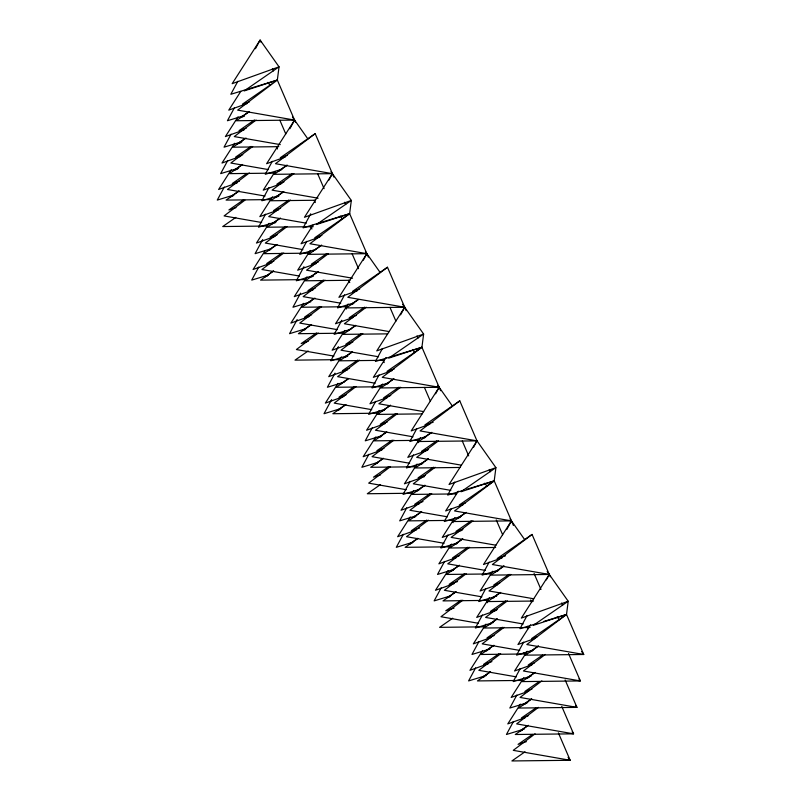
<?xml version="1.0" encoding="UTF-8"?>
<svg xmlns="http://www.w3.org/2000/svg" width="801" height="801" viewBox="0 0 801 801"><rect width="100%" height="100%" fill="white"/><g stroke="black" fill="none" stroke-linecap="round" stroke-linejoin="round"><path stroke-width="1.2" d="M237.847 81.271L230.818 94.288L277.336 80.06L279.038 66.833L260.115 40.05L232.17 83.674L279.038 66.833L244.145 90.934L277.336 80.06L295.549 122.363M255.429 48.731L260.115 40.05L261.096 42.333M234.463 107.724L227.424 120.741L244.125 115.634M231.068 134.167L224.04 147.184L241.932 141.717M227.684 160.621L220.645 173.637L238.548 168.17M224.29 187.074L217.261 200.09L233.962 194.983M272.3 161.291L265.271 174.308L281.972 169.211M289.882 128.751L294.568 120.08L237.637 110.127L277.336 80.06L242.453 104.16L249.562 101.827M268.906 187.744L261.877 200.761L278.578 195.654M265.521 214.197L258.493 227.214L276.385 221.747M262.718 239.559L255.098 253.667L270.608 248.921M258.743 267.093L251.714 280.11L268.415 275.013M310.728 213.787L303.108 227.884L349.636 213.667L351.329 200.44L331.003 171.664M328.891 180.165L332.405 173.657L275.474 163.704L315.183 133.637L333.887 177.081M306.753 241.321L299.714 254.338L316.425 249.231M303.949 266.683L296.33 280.791L313.031 275.684M300.565 293.136L292.946 307.244L310.838 301.767M297.171 319.589L289.551 333.687L306.252 328.58M344.59 294.898L337.561 307.914L354.262 302.808M363.344 260.185L366.858 253.677L309.927 243.734L349.636 213.667L368.34 257.111M341.787 320.26L334.167 334.367L350.878 329.261M338.402 346.713L330.783 360.81L347.484 355.714M335.008 373.166L327.399 387.263L344.1 382.157M331.624 399.619L324.005 413.716L340.705 408.61M382.437 348.475L375.399 361.491L421.927 347.264L423.619 334.047L402.603 304.28M400.6 314.843L404.705 307.254L347.774 297.311L387.474 267.244L406.177 310.688M379.043 374.928L372.014 387.944L388.715 382.838M375.659 401.371L368.62 414.387L385.321 409.281M372.265 427.824L365.236 440.84L381.937 435.734M368.881 454.277L361.852 467.293L378.553 462.187M416.88 428.495L409.852 441.521L426.553 436.415M435.634 393.792L439.148 387.284L382.227 377.341L421.927 347.264L440.63 390.708M413.496 454.948L406.467 467.964L423.168 462.858M410.112 481.401L403.073 494.417L419.774 489.311M406.718 507.854L399.689 520.87L416.39 515.764M403.334 534.307L396.295 547.323L413.006 542.217M454.728 482.072L447.689 495.088L464.4 489.992M473.481 447.369L476.995 440.86L459.764 400.84L424.88 424.941L433.181 422.227M451.333 508.525L444.305 521.541L461.006 516.435M447.949 534.978L440.92 547.994L457.621 542.888M444.565 561.431L437.526 574.447L454.227 569.341M441.171 587.874L434.142 600.89L450.843 595.794M489.181 562.102L482.142 575.118L498.843 570.012M506.763 529.561L511.449 520.88L454.517 510.938L494.217 480.87L495.909 467.644L476.995 440.86L420.064 430.908L459.764 400.84M485.786 588.555L478.758 601.571L496.65 596.094M482.402 615.008L475.373 628.024L493.266 622.547M479.008 641.451L471.979 654.467L489.872 649M475.624 667.904L468.595 680.92L486.487 675.453M527.018 615.679L519.989 628.695L536.69 623.589M546.352 579.884L549.286 574.457L492.355 564.515L532.064 534.447L550.267 576.75M523.634 642.132L516.595 655.148L533.296 650.042M520.239 668.575L513.211 681.591L531.103 676.124M516.855 695.028L509.816 708.044L527.719 702.577M513.461 721.481L506.432 734.497L524.325 729.03M240.761 91.434L228.786 110.127L247.529 103.389M238.037 116.846L225.401 136.581L244.145 129.842M234.653 143.289L222.007 163.034L240.751 156.295M231.259 169.742L218.623 189.477L237.366 182.748M275.214 171.454L263.239 190.157L281.982 183.419M272.49 196.866L259.844 216.61L278.598 209.872M269.096 223.319L256.46 243.053L275.204 236.325M265.051 250.813L253.076 269.506L271.819 262.768M313.051 225.031L301.076 243.734L319.819 236.996M310.327 250.443L297.692 270.187L316.435 263.449M306.943 276.896L294.297 296.63L313.051 289.892M303.549 303.349L290.913 323.083L309.657 316.345M348.175 304.02L335.529 323.754L353.101 317.446M344.78 330.473L332.145 350.207L350.888 343.469M341.396 356.926L328.75 376.66L347.494 369.922M338.002 383.369L325.366 403.113L344.11 396.375M386.012 357.596L373.366 377.331L392.12 370.603M382.618 384.049L369.982 403.784L387.554 397.466M379.233 410.502L366.598 430.237L385.341 423.499M375.849 436.945L363.203 456.69L381.947 449.952M420.465 437.626L407.819 457.361L427.744 450.202M417.071 464.069L404.435 483.814L424.35 476.655M413.686 490.522L401.051 510.257L419.794 503.529M410.302 516.975L397.656 536.71L416.4 529.972M458.302 491.203L445.666 510.938L463.238 504.62M454.918 517.646L442.272 537.391L462.187 530.232M451.524 544.099L438.888 563.834L456.46 557.526M448.139 570.552L435.494 590.287L454.247 583.549M492.755 571.223L480.119 590.968L497.691 584.65M489.371 597.676L476.725 617.411L496.64 610.252M485.977 624.129L473.341 643.864L490.913 637.546M482.592 650.582L469.947 670.317L488.7 663.578M530.592 624.8L517.957 644.535L535.529 638.227M527.208 651.253L514.572 670.988L532.144 664.67M523.824 677.706L511.178 697.441L528.75 691.123M520.43 704.149L507.794 723.894L525.366 717.576M256.09 120.04L234.252 136.581L280.28 144.621M252.695 146.493L230.858 163.034L268.405 169.592M249.311 172.946L227.474 189.487L265.021 196.045M244.926 200.15L224.08 215.93L261.637 222.498M293.927 173.617L272.09 190.157L318.117 198.197M290.543 200.07L268.705 216.61L306.252 223.169M287.148 226.523L265.311 243.063L302.858 249.622M283.764 252.976L261.927 269.506L299.474 276.065M328.38 253.647L306.543 270.187L352.57 278.227M324.986 280.1L303.148 296.64L340.705 303.199M321.601 306.553L299.764 323.083L337.311 329.642M318.217 332.996L296.38 349.536L333.927 356.095M366.217 307.224L344.38 323.764L389.196 331.594M362.833 333.677L340.996 350.207L378.543 356.775M359.439 360.12L337.601 376.66L375.158 383.218M356.055 386.573L334.217 403.113L371.764 409.671M400.67 387.253L378.833 403.784L423.649 411.614M397.286 413.696L375.449 430.237L412.996 436.795M393.892 440.149L372.054 456.69L409.611 463.248M390.508 466.603L368.67 483.143L406.217 489.701M438.507 440.82L416.67 457.361L461.496 465.191M435.123 467.273L413.286 483.814L450.833 490.372M431.739 493.726L409.902 510.267L447.449 516.825M428.345 520.179L406.507 536.71L444.064 543.278M472.96 520.85L451.123 537.391L495.949 545.221M469.576 547.303L447.739 563.844L485.286 570.402M466.192 573.756L444.355 590.287L481.902 596.845M462.798 600.199L440.961 616.74L478.507 623.298M510.808 574.427L488.97 590.968L533.786 598.798M507.413 600.88L485.576 617.421L523.133 623.979M504.029 627.333L482.192 643.864L519.739 650.422M500.645 653.776L478.798 670.317L516.355 676.875M545.261 654.457L523.423 670.988L580.355 680.94L568.54 653.496M541.866 680.9L520.029 697.441L576.96 707.383L565.146 679.949M538.482 707.353L516.645 723.894L573.576 733.836L561.761 706.402M535.088 733.806L513.251 750.347L570.182 760.289L558.377 732.855M249.401 111.589L236.275 120.741L294.568 120.08L266.623 163.704L285.366 156.966M246.017 138.042L232.891 147.194L278.778 146.663M242.623 164.485L229.497 173.637L275.384 173.116M239.239 190.938L226.112 200.09L270.758 199.579M287.239 165.166L274.122 174.318L332.405 173.657L304.47 217.281L351.329 200.44L316.435 224.54L349.636 213.667L314.743 237.767L321.862 235.434M235.844 217.391L222.728 226.543L267.374 226.032M283.854 191.619L270.728 200.761L315.374 200.26M280.46 218.062L267.344 227.214L313.231 226.693M277.076 244.515L263.95 253.667L309.837 253.146M273.692 270.968L260.565 280.12L305.211 279.609M321.692 245.186L308.575 254.338L366.858 253.677L338.923 297.311L357.667 290.573M318.307 271.639L305.181 280.791L349.827 280.28M314.913 298.092L301.797 307.244L347.684 306.723M311.529 324.545L298.403 333.697L344.29 333.176M358.528 299.474L346.412 307.914L404.705 307.254L376.76 350.888L423.619 334.047L388.735 358.137L421.927 347.264L387.033 371.364L394.152 369.041M308.145 350.988L295.018 360.14L339.664 359.639M355.133 325.917L343.028 334.367L387.674 333.857M351.749 352.37L339.634 360.82L384.28 360.31M348.365 378.823L336.25 387.263L382.137 386.743M345.982 404.565L332.856 413.716L378.743 413.196M393.992 378.793L380.865 387.944L439.148 387.284L411.213 430.908L429.957 424.17M390.598 405.246L377.471 414.397L422.127 413.887M386.202 432.4L374.087 440.84L418.733 440.34M382.808 458.853L370.703 467.293L416.59 466.773M431.829 432.37L418.703 441.521L476.995 440.86L449.051 484.485L495.909 467.644L461.026 491.744L494.217 480.87L513.411 525.456M380.435 484.595L367.309 493.746L411.954 493.236M428.435 458.823L415.319 467.974L459.964 467.464M425.051 485.266L411.924 494.417L456.57 493.917M421.666 511.719L408.54 520.87L453.186 520.36M417.261 538.873L405.156 547.323L451.043 546.803M466.282 512.4L453.156 521.541L511.449 520.88L483.504 564.515L502.247 557.776M462.888 538.843L449.772 547.994L495.659 547.473M459.504 565.296L446.377 574.447L491.023 573.937M456.119 591.749L442.993 600.9L487.639 600.39M504.119 565.967L490.993 575.118L549.286 574.457L521.341 618.092L568.209 601.251L547.183 571.483M452.725 618.202L439.599 627.343L485.486 626.823M500.735 592.42L487.609 601.571L533.496 601.05M497.341 618.873L484.225 628.024L530.112 627.503M493.957 645.326L480.83 654.477L526.718 653.956M490.562 671.769L477.446 680.92L522.092 680.419M538.572 645.996L525.446 655.148L583.739 654.487L566.517 614.477L568.209 601.251L533.316 625.351L566.517 614.477L526.808 644.545L583.739 654.487L581.636 651.513M535.188 672.45L522.062 681.601L580.355 680.94L578.953 678.948M531.794 698.903L518.678 708.044L576.96 707.383L575.559 705.401M528.41 725.346L515.283 734.497L573.576 733.836L572.174 731.854M525.015 751.799L511.899 760.95L570.182 760.289L568.079 757.315M248.971 111.719L240.761 117.387L244.315 116.225M254.458 119.98L239.058 130.613L246.177 128.28M244.555 138.873L237.366 143.84L240.921 142.668M251.063 146.433L235.674 157.066L242.783 154.733M241.161 165.326L233.982 170.293L237.537 169.121M246.648 173.587L232.29 183.509L239.399 181.186M315.183 133.637L280.29 157.737L287.409 155.404M238.798 191.069L230.588 196.736L232.961 195.965M286.808 165.296L278.598 170.963L280.971 170.182M243.264 200.04L228.896 209.962L236.015 207.629M292.295 173.557L276.906 184.19L284.015 181.857M283.414 191.739L275.204 197.416L278.768 196.245M288.911 200.01L273.511 210.643L280.63 208.31M279.008 218.903L271.819 223.859L275.374 222.698M285.516 226.453L270.127 237.086L277.236 234.763M275.614 245.356L268.435 250.312L270.798 249.542M282.132 252.906L266.733 263.539L273.852 261.206M273.251 271.098L265.041 276.766L267.414 275.985M313.051 250.993L321.261 245.316M326.748 253.587L311.359 264.21L318.468 261.887M316.846 272.48L309.657 277.436L313.221 276.275M323.364 280.03L307.964 290.663L315.083 288.34M306.272 303.889L313.451 298.933M319.969 306.483L304.58 317.116L311.689 314.783M387.474 267.244L352.58 291.344L359.699 289.011M310.067 325.376L302.888 330.342L305.251 329.561M358.077 299.604L350.888 304.57L353.261 303.789M316.585 332.936L301.186 343.569L308.305 341.236M364.585 307.163L349.196 317.787L356.305 315.464M347.504 331.013L355.714 325.346M361.201 333.606L345.812 344.24L352.921 341.907M352.32 351.799L344.11 357.466L347.674 356.305M357.817 360.06L342.417 370.693L349.536 368.36M340.725 383.919L347.904 378.953M354.422 386.513L339.033 397.146L346.142 394.813M344.52 405.406L337.341 410.372L339.704 409.591M393.551 378.923L385.341 384.59L387.714 383.819M399.038 387.183L383.649 397.817L390.758 395.484M390.167 405.376L381.957 411.043L384.33 410.262M395.654 413.636L380.255 424.27L387.374 421.937M386.773 431.819L378.563 437.496L380.936 436.715M392.26 440.089L376.87 450.723L383.989 448.39M383.389 458.272L375.178 463.939L377.551 463.168M431.389 432.5L423.178 438.167L425.551 437.386M388.875 466.532L373.486 477.166L380.595 474.843M436.885 440.76L421.486 451.394L428.605 449.061M428.004 458.943L419.794 464.62L422.167 463.839M433.491 467.213L418.102 477.847L425.211 475.514M424.62 485.396L416.41 491.073L418.773 490.292M430.107 493.666L414.708 504.29L423.008 501.576M421.226 511.849L413.016 517.516L415.389 516.745M426.713 520.109L411.324 530.743L419.624 528.029M417.842 538.302L409.631 543.969L412.004 543.188M465.842 512.52L457.631 518.197L460.004 517.416M471.338 520.79L455.939 531.423L463.058 529.091M462.457 538.973L454.247 544.64L456.62 543.869M467.944 547.233L452.555 557.866L459.664 555.544M459.063 565.426L450.863 571.093L453.226 570.322M464.56 573.686L449.161 584.319L457.461 581.606M532.064 534.447L497.171 558.547L505.471 555.824M455.679 591.879L447.469 597.546L449.842 596.765M503.689 566.097L495.479 571.774L497.852 570.993M461.166 600.139L445.777 610.773L454.077 608.049M509.176 574.367L493.776 584.99L499.714 583.058M500.295 592.55L492.084 598.217L494.457 597.446M505.781 600.81L490.392 611.443L497.511 609.12M496.91 619.003L488.7 624.67L491.073 623.899M502.397 627.263L487.008 637.896L494.117 635.563M493.516 645.456L485.306 651.123L487.679 650.342M499.013 653.716L483.614 664.349L491.914 661.626M490.132 671.899L481.922 677.576L484.295 676.795M538.142 646.127L529.932 651.794L532.295 651.023M542.597 655.098L528.229 665.02L534.157 663.078M534.748 672.58L526.537 678.247L528.91 677.466M539.213 681.551L524.845 691.473L531.954 689.14M531.363 699.023L523.153 704.7L525.526 703.919M535.819 708.004L521.461 717.926L528.57 715.593M526.948 726.187L519.759 731.153L522.132 730.372M532.435 734.447L518.067 744.369L526.367 741.656M465.261 503.028L459.333 504.97L494.217 480.87L466.783 489.261M537.551 636.625L531.624 638.567L566.517 614.477L543.849 621.406M267.935 82.373L270.037 85.347M292.465 117.096L307.884 138.923M340.235 215.98L342.337 218.953M365.456 251.694L380.175 272.53M412.525 349.576L414.628 352.56M437.757 385.301L452.465 406.127M484.815 483.183L486.918 486.157M510.047 518.898L524.765 539.734M557.106 616.78L559.208 619.764M561.591 603.043L562.572 605.326M489.301 469.436L490.282 471.729M534.087 573.476L540.975 589.476M417.001 335.839L417.992 338.122M462.287 441.011L468.685 455.879M496.25 519.899L502.648 534.758M530.703 599.919L531.684 602.212M344.71 202.232L345.702 204.515M389.997 307.414L395.894 321.131M424.44 387.434L430.347 401.161M527.308 626.372L528.29 628.655M272.42 68.636L273.401 70.919M317.697 173.807L324.095 188.666M352.15 253.837L358.548 268.695M523.924 652.825L524.905 655.108M279.859 120.23L285.767 133.947M314.312 200.26L315.294 202.543M348.765 280.29L349.747 282.573M383.218 360.31L384.2 362.603M417.671 440.34L418.653 442.623M452.124 520.36L453.106 522.653M486.567 600.39L487.559 602.682M276.475 146.683L277.456 148.966M310.918 226.713L311.909 228.996M345.371 306.733L346.362 309.026"/></g></svg>
